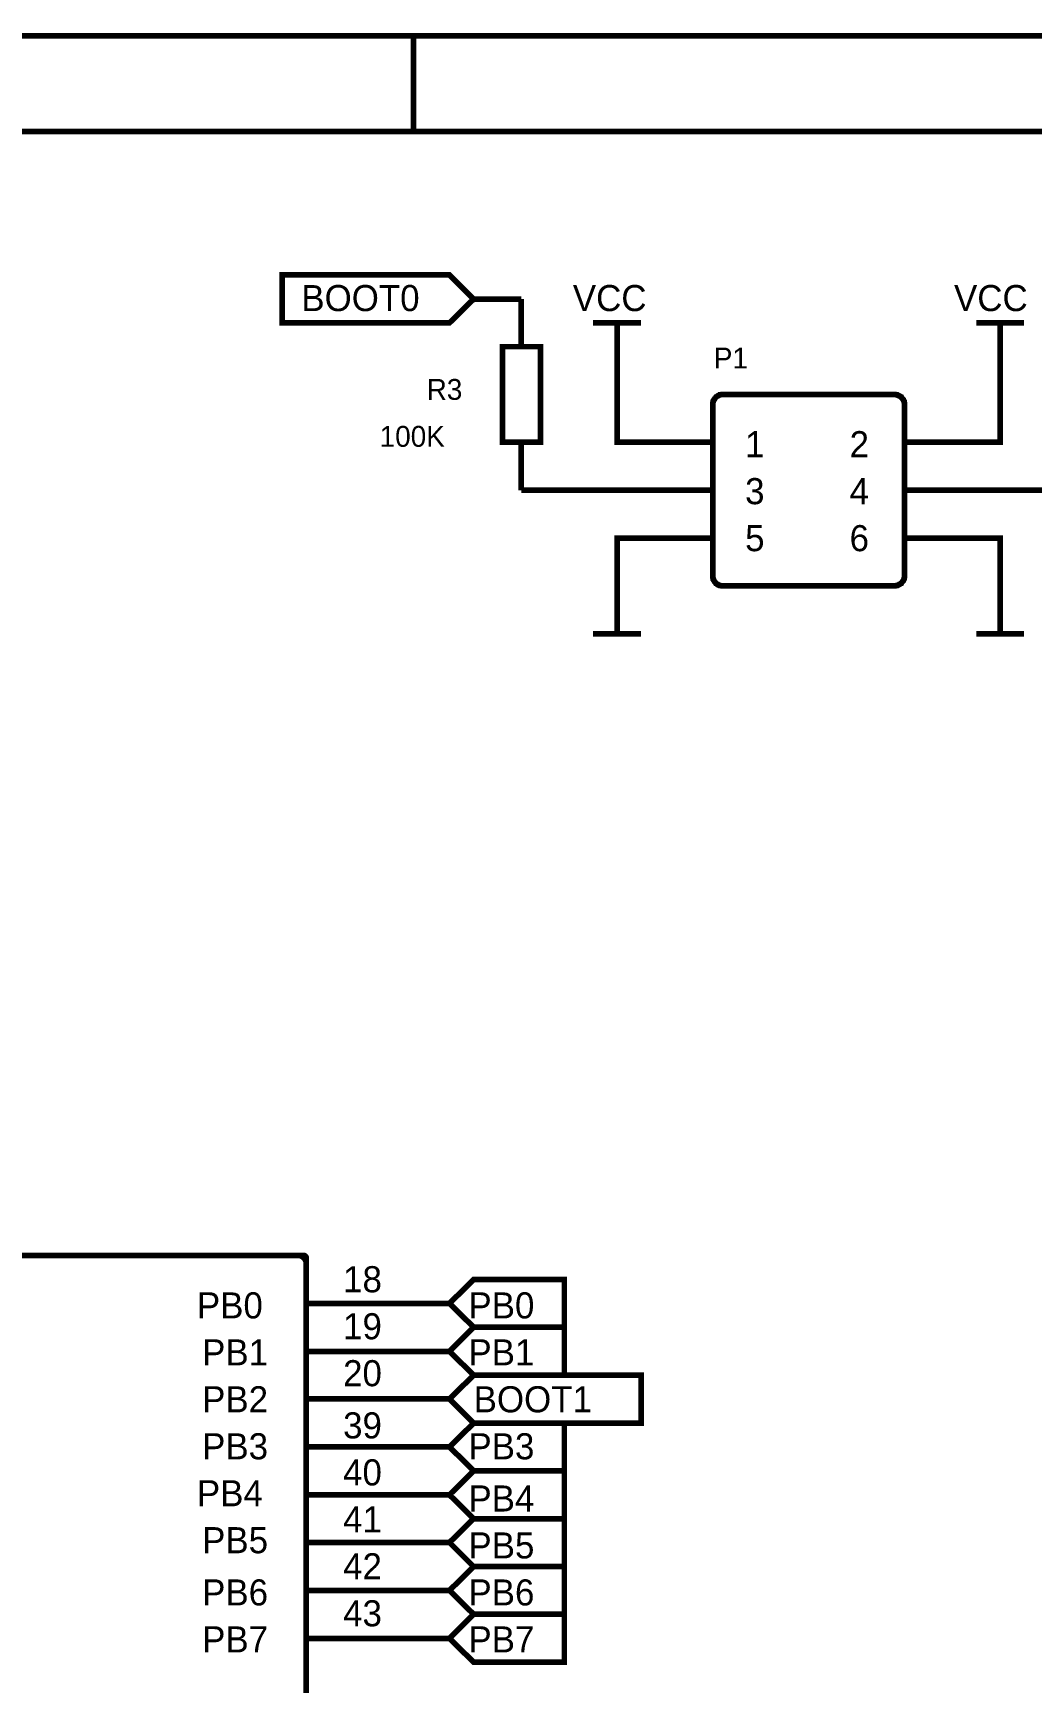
# Model space of a CAD drawing. Header units: millimetres. Extents: x 0 to 11.5, y 0 to 7.6.
# Drawn here: x 2.08 to 4.165, y 4.158 to 7.603 of the extents above; entities that cross this region are included whole.
import ezdxf

# ---------------------------------------------------------------- set-up
doc = ezdxf.new("R2010")
doc.units = ezdxf.units.MM
doc.header["$MEASUREMENT"] = 0
doc.layers.add('Sheet', color=255, linetype='Continuous')

msp = doc.modelspace()

# ---------------------------------------------------------------- linework, layer by layer
at = {"layer": 'Sheet'}
for points, const_width in [([(0, 7.5973), (11.5, 7.5973), (11.5, 0.002), (0, 0.002), (0, 7.5973)], 0.0118), ([(0, 7.5973), (0, 0.002), (11.5, 0.002), (11.5, 7.5973), (0, 7.5973), (0, 7.5973)], 0.0039), ([(0.2005, 7.3976), (11.3002, 7.3976), (11.3002, 0.2017), (0.2005, 0.2017), (0.2005, 7.3976)], 0.0118), ([(0.2005, 7.3976), (0.2005, 0.2017), (11.3002, 0.2017), (11.3002, 7.3976), (0.2005, 7.3976), (0.2005, 7.3976)], 0.0039), ([(2.6002, 6.9976), (2.6002, 7.0977), (2.95, 7.0977), (3.0005, 7.0473), (2.95, 6.9976), (2.6002, 6.9976)], 0.0118), ([(2.6002, 6.9976), (2.6002, 7.0977), (2.95, 7.0977), (3.0005, 7.0473), (2.95, 6.9976), (2.6002, 6.9976)], 0.0039), ([(3.0605, 6.9478), (3.1403, 6.9478), (3.1403, 6.7481), (3.0605, 6.7481), (3.0605, 6.9478)], 0.0118), ([(3.0005, 4.8992), (2.95, 4.949), (3.0005, 4.9987), (3.19, 4.9987), (3.19, 4.8992), (3.0005, 4.8992)], 0.0118), ([(3.0005, 4.8992), (2.95, 4.949), (3.0005, 4.9987), (3.19, 4.9987), (3.19, 4.8992), (3.0005, 4.8992)], 0.0039), ([(3.0005, 4.7991), (2.95, 4.8488), (3.0005, 4.8992), (3.19, 4.8992), (3.19, 4.7991), (3.0005, 4.7991)], 0.0118), ([(3.0005, 4.7991), (2.95, 4.8488), (3.0005, 4.8992), (3.19, 4.8992), (3.19, 4.7991), (3.0005, 4.7991)], 0.0039), ([(3.0005, 4.6989), (2.95, 4.7493), (3.0005, 4.7991), (3.3503, 4.7991), (3.3503, 4.6989), (3.0005, 4.6989)], 0.0118), ([(3.0005, 4.6989), (2.95, 4.7493), (3.0005, 4.7991), (3.3503, 4.7991), (3.3503, 4.6989), (3.0005, 4.6989)], 0.0039), ([(3.0005, 4.5994), (2.95, 4.6491), (3.0005, 4.6989), (3.19, 4.6989), (3.19, 4.5994), (3.0005, 4.5994)], 0.0118), ([(3.0005, 4.5994), (2.95, 4.6491), (3.0005, 4.6989), (3.19, 4.6989), (3.19, 4.5994), (3.0005, 4.5994)], 0.0039), ([(3.0005, 4.4992), (2.95, 4.549), (3.0005, 4.5994), (3.19, 4.5994), (3.19, 4.4992), (3.0005, 4.4992)], 0.0118), ([(3.0005, 4.4992), (2.95, 4.549), (3.0005, 4.5994), (3.19, 4.5994), (3.19, 4.4992), (3.0005, 4.4992)], 0.0039), ([(3.0005, 4.399), (2.95, 4.4495), (3.0005, 4.4992), (3.19, 4.4992), (3.19, 4.399), (3.0005, 4.399)], 0.0118), ([(3.0005, 4.399), (2.95, 4.4495), (3.0005, 4.4992), (3.19, 4.4992), (3.19, 4.399), (3.0005, 4.399)], 0.0039), ([(3.0005, 4.2995), (2.95, 4.3493), (3.0005, 4.399), (3.19, 4.399), (3.19, 4.2995), (3.0005, 4.2995)], 0.0118), ([(3.0005, 4.2995), (2.95, 4.3493), (3.0005, 4.399), (3.19, 4.399), (3.19, 4.2995), (3.0005, 4.2995)], 0.0039), ([(3.0005, 4.1994), (2.95, 4.2491), (3.0005, 4.2995), (3.19, 4.2995), (3.19, 4.1994), (3.0005, 4.1994)], 0.0118), ([(3.0005, 4.1994), (2.95, 4.2491), (3.0005, 4.2995), (3.19, 4.2995), (3.19, 4.1994), (3.0005, 4.1994)], 0.0039)]:
    msp.add_lwpolyline(points, close=True, dxfattribs=dict(at, const_width=const_width))
at = {"layer": 'Sheet', "const_width": 0.0118}
for points in [[(2.875, 7.5973), (2.875, 7.3976)], [(3.0005, 7.0473), (3.1, 7.0473)], [(3.1, 6.9478), (3.1, 7.0473)], [(3.2501, 6.9976), (3.3503, 6.9976)], [(3.3005, 6.8974), (3.3005, 6.9976)], [(4.0506, 6.9976), (4.1502, 6.9976)], [(4.1004, 6.8974), (4.1004, 6.9976)], [(3.3005, 6.8974), (3.3005, 6.7481), (3.4001, 6.7481)], [(4.1004, 6.8974), (4.1004, 6.7481), (4.0002, 6.7481)], [(3.5003, 6.8279), (3.5003, 6.8286), (3.5003, 6.8299), (3.5003, 6.8306), (3.501, 6.832), (3.501, 6.8326), (3.501, 6.834), (3.5017, 6.8347), (3.5017, 6.8354), (3.5024, 6.8367), (3.5031, 6.8374), (3.5031, 6.8381), (3.5037, 6.8388), (3.5044, 6.8395), (3.5051, 6.8401), (3.5058, 6.8408), (3.5065, 6.8422), (3.5071, 6.8422), (3.5078, 6.8429), (3.5085, 6.8435), (3.5092, 6.8442), (3.5099, 6.8449), (3.5106, 6.8449), (3.5112, 6.8456), (3.5126, 6.8463), (3.5133, 6.8463), (3.514, 6.847), (3.5153, 6.847), (3.516, 6.847), (3.5174, 6.8476), (3.5181, 6.8476), (3.5194, 6.8476), (3.5201, 6.8476)], [(3.5003, 6.468), (3.5003, 6.8279)], [(3.5201, 6.8476), (3.8802, 6.8476)], [(3.8802, 6.8476), (3.8808, 6.8476), (3.8822, 6.8476), (3.8829, 6.8476), (3.8843, 6.847), (3.8849, 6.847), (3.8863, 6.847), (3.887, 6.8463), (3.8877, 6.8463), (3.889, 6.8456), (3.8897, 6.8449), (3.8904, 6.8449), (3.8918, 6.8442), (3.8924, 6.8435), (3.8931, 6.8429), (3.8938, 6.8422), (3.8945, 6.8422), (3.8952, 6.8408), (3.8958, 6.8401), (3.8965, 6.8395), (3.8972, 6.8388), (3.8979, 6.8381), (3.8979, 6.8374), (3.8986, 6.8367), (3.8993, 6.8354), (3.8993, 6.8347), (3.8999, 6.834), (3.8999, 6.8326), (3.8999, 6.832), (3.9006, 6.8306), (3.9006, 6.8299), (3.9006, 6.8286), (3.9006, 6.8279)], [(3.9006, 6.8279), (3.9006, 6.8279), (3.9006, 6.8279), (3.9006, 6.8279), (3.9006, 6.8279), (3.9006, 6.8279), (3.9006, 6.8279), (3.9006, 6.8279), (3.9006, 6.8279), (3.9006, 6.8279), (3.9006, 6.8279), (3.9006, 6.8279), (3.9006, 6.8279), (3.9006, 6.8279), (3.9006, 6.8279), (3.9006, 6.8279), (3.9006, 6.8279), (3.9006, 6.8279), (3.9006, 6.8279), (3.9006, 6.8279), (3.9006, 6.8279), (3.9006, 6.8279), (3.9006, 6.8279), (3.9006, 6.8279), (3.9006, 6.8279), (3.9006, 6.8279), (3.9006, 6.8279), (3.9006, 6.8279), (3.9006, 6.8279), (3.9006, 6.8279), (3.9006, 6.8279), (3.9006, 6.8279), (3.9006, 6.8279)], [(3.9006, 6.8279), (3.9006, 6.468)], [(3.1, 6.7481), (3.1, 6.648)], [(3.5003, 6.7481), (3.4001, 6.7481)], [(3.9006, 6.7481), (4.0002, 6.7481)], [(3.1, 6.648), (3.4001, 6.648)], [(3.5003, 6.648), (3.4001, 6.648)], [(3.9006, 6.648), (4.0002, 6.648)], [(4.3002, 6.648), (4.0002, 6.648)], [(3.3005, 6.4483), (3.3005, 6.5478), (3.4001, 6.5478)], [(3.5003, 6.5478), (3.4001, 6.5478)], [(3.9006, 6.5478), (4.0002, 6.5478)], [(4.1004, 6.4483), (4.1004, 6.5478), (4.0002, 6.5478)], [(3.3005, 6.4483), (3.3005, 6.3481)], [(3.5201, 6.4483), (3.5194, 6.4483), (3.5181, 6.4483), (3.5174, 6.4483), (3.516, 6.449), (3.5153, 6.449), (3.514, 6.449), (3.5133, 6.4496), (3.5126, 6.4496), (3.5112, 6.4503), (3.5106, 6.451), (3.5099, 6.451), (3.5092, 6.4517), (3.5085, 6.4524), (3.5078, 6.453), (3.5071, 6.4537), (3.5065, 6.4537), (3.5058, 6.4551), (3.5051, 6.4558), (3.5044, 6.4565), (3.5037, 6.4571), (3.5031, 6.4578), (3.5031, 6.4585), (3.5024, 6.4592), (3.5017, 6.4605), (3.5017, 6.4612), (3.501, 6.4619), (3.501, 6.4633), (3.501, 6.464), (3.5003, 6.4653), (3.5003, 6.466), (3.5003, 6.4674), (3.5003, 6.468)], [(3.8802, 6.4483), (3.5201, 6.4483)], [(3.9006, 6.468), (3.9006, 6.4674), (3.9006, 6.466), (3.9006, 6.4653), (3.8999, 6.464), (3.8999, 6.4633), (3.8999, 6.4619), (3.8993, 6.4612), (3.8993, 6.4605), (3.8986, 6.4592), (3.8979, 6.4585), (3.8979, 6.4578), (3.8972, 6.4571), (3.8965, 6.4565), (3.8958, 6.4558), (3.8952, 6.4551), (3.8945, 6.4537), (3.8938, 6.4537), (3.8931, 6.453), (3.8924, 6.4524), (3.8918, 6.4517), (3.8904, 6.451), (3.8897, 6.451), (3.889, 6.4503), (3.8877, 6.4496), (3.887, 6.4496), (3.8863, 6.449), (3.8849, 6.449), (3.8843, 6.449), (3.8829, 6.4483), (3.8822, 6.4483), (3.8808, 6.4483), (3.8802, 6.4483)], [(4.1004, 6.4483), (4.1004, 6.3481)], [(3.2501, 6.3481), (3.3503, 6.3481)], [(4.0506, 6.3481), (4.1502, 6.3481)], [(1.2602, 5.0492), (2.6404, 5.0492)], [(2.6404, 5.0492), (2.6411, 5.0492), (2.6411, 5.0492), (2.6418, 5.0492), (2.6425, 5.0492), (2.6431, 5.0492), (2.6431, 5.0485), (2.6438, 5.0485), (2.6445, 5.0485), (2.6445, 5.0478), (2.6452, 5.0478), (2.6459, 5.0478), (2.6459, 5.0471), (2.6466, 5.0471), (2.6466, 5.0464), (2.6472, 5.0464), (2.6472, 5.0458), (2.6479, 5.0458), (2.6479, 5.0451), (2.6486, 5.0451), (2.6486, 5.0444), (2.6493, 5.0444), (2.6493, 5.0437), (2.6493, 5.043), (2.65, 5.043), (2.65, 5.0424), (2.65, 5.0417), (2.6506, 5.0417), (2.6506, 5.041), (2.6506, 5.0403), (2.6506, 5.0396), (2.6506, 5.0396), (2.6506, 5.039)], [(2.6506, 5.039), (2.6506, 5.039), (2.6506, 5.039), (2.6506, 5.039), (2.6506, 5.039), (2.6506, 5.039), (2.6506, 5.039), (2.6506, 5.039), (2.6506, 5.039), (2.6506, 5.039), (2.6506, 5.039), (2.6506, 5.039), (2.6506, 5.039), (2.6506, 5.039), (2.6506, 5.039), (2.6506, 5.039), (2.6506, 5.039), (2.6506, 5.039), (2.6506, 5.039), (2.6506, 5.039), (2.6506, 5.039), (2.6506, 5.039), (2.6506, 5.039), (2.6506, 5.039), (2.6506, 5.039), (2.6506, 5.039), (2.6506, 5.039), (2.6506, 5.039), (2.6506, 5.039), (2.6506, 5.039), (2.6506, 5.039), (2.6506, 5.039), (2.6506, 5.039)], [(2.6506, 5.039), (2.6506, 2.5706)], [(2.6506, 4.949), (2.8505, 4.949)], [(2.95, 4.949), (2.8505, 4.949)], [(2.6506, 4.8488), (2.8505, 4.8488)], [(2.95, 4.8488), (2.8505, 4.8488)], [(2.6506, 4.7493), (2.8505, 4.7493)], [(2.95, 4.7493), (2.8505, 4.7493)], [(2.6506, 4.6491), (2.8505, 4.6491)], [(2.95, 4.6491), (2.8505, 4.6491)], [(2.6506, 4.549), (2.8505, 4.549)], [(2.95, 4.549), (2.8505, 4.549)], [(2.6506, 4.4495), (2.8505, 4.4495)], [(2.95, 4.4495), (2.8505, 4.4495)], [(2.6506, 4.3493), (2.8505, 4.3493)], [(2.95, 4.3493), (2.8505, 4.3493)], [(2.6506, 4.2491), (2.8505, 4.2491)], [(2.95, 4.2491), (2.8505, 4.2491)]]:
    msp.add_lwpolyline(points, dxfattribs=at)

# ---------------------------------------------------------------- texts
at = {"layer": 'Sheet'}
for s, height, p in [('BOOT0', 0.05452, (2.6404, 7.0221)), ('VCC', 0.05452, (3.2078, 7.0221)), ('VCC', 0.05452, (4.0043, 7.0221)), ('P1', 0.04362, (3.5024, 6.9022)), ('R3', 0.04362, (2.9023, 6.8367)), ('100K', 0.04362, (2.8041, 6.7386)), ('1', 0.0545, (3.5678, 6.7168)), ('2', 0.0545, (3.7861, 6.7168)), ('3', 0.0545, (3.5678, 6.6187)), ('4', 0.0545, (3.7861, 6.6187)), ('5', 0.0545, (3.5678, 6.5205)), ('6', 0.0545, (3.7861, 6.5205)), ('18', 0.05452, (2.7277, 4.9722)), ('PB0', 0.05452, (2.4222, 4.9176)), ('PB0', 0.05452, (2.9896, 4.9176)), ('19', 0.05452, (2.7277, 4.874)), ('PB1', 0.05452, (2.4331, 4.8195)), ('PB1', 0.05452, (2.9896, 4.8195)), ('20', 0.05452, (2.7277, 4.7759)), ('PB2', 0.05452, (2.4331, 4.7214)), ('BOOT1', 0.05452, (3.0005, 4.7214)), ('39', 0.05452, (2.7277, 4.6669)), ('PB3', 0.05452, (2.4331, 4.6232)), ('PB3', 0.05452, (2.9896, 4.6232)), ('40', 0.05452, (2.7277, 4.5687)), ('PB4', 0.05452, (2.4222, 4.5251)), ('PB4', 0.05452, (2.9896, 4.5142)), ('41', 0.05452, (2.7277, 4.4706)), ('PB5', 0.05452, (2.4331, 4.427)), ('PB5', 0.05452, (2.9896, 4.4161)), ('42', 0.05452, (2.7277, 4.3725)), ('PB6', 0.05452, (2.4331, 4.3179)), ('PB6', 0.05452, (2.9896, 4.3179)), ('43', 0.05452, (2.7277, 4.2743)), ('PB7', 0.05452, (2.4331, 4.2198)), ('PB7', 0.05452, (2.9896, 4.2198))]:
    msp.add_text(s, height=height, dxfattribs=at).set_placement(p)

doc.saveas('drawing.dxf')
